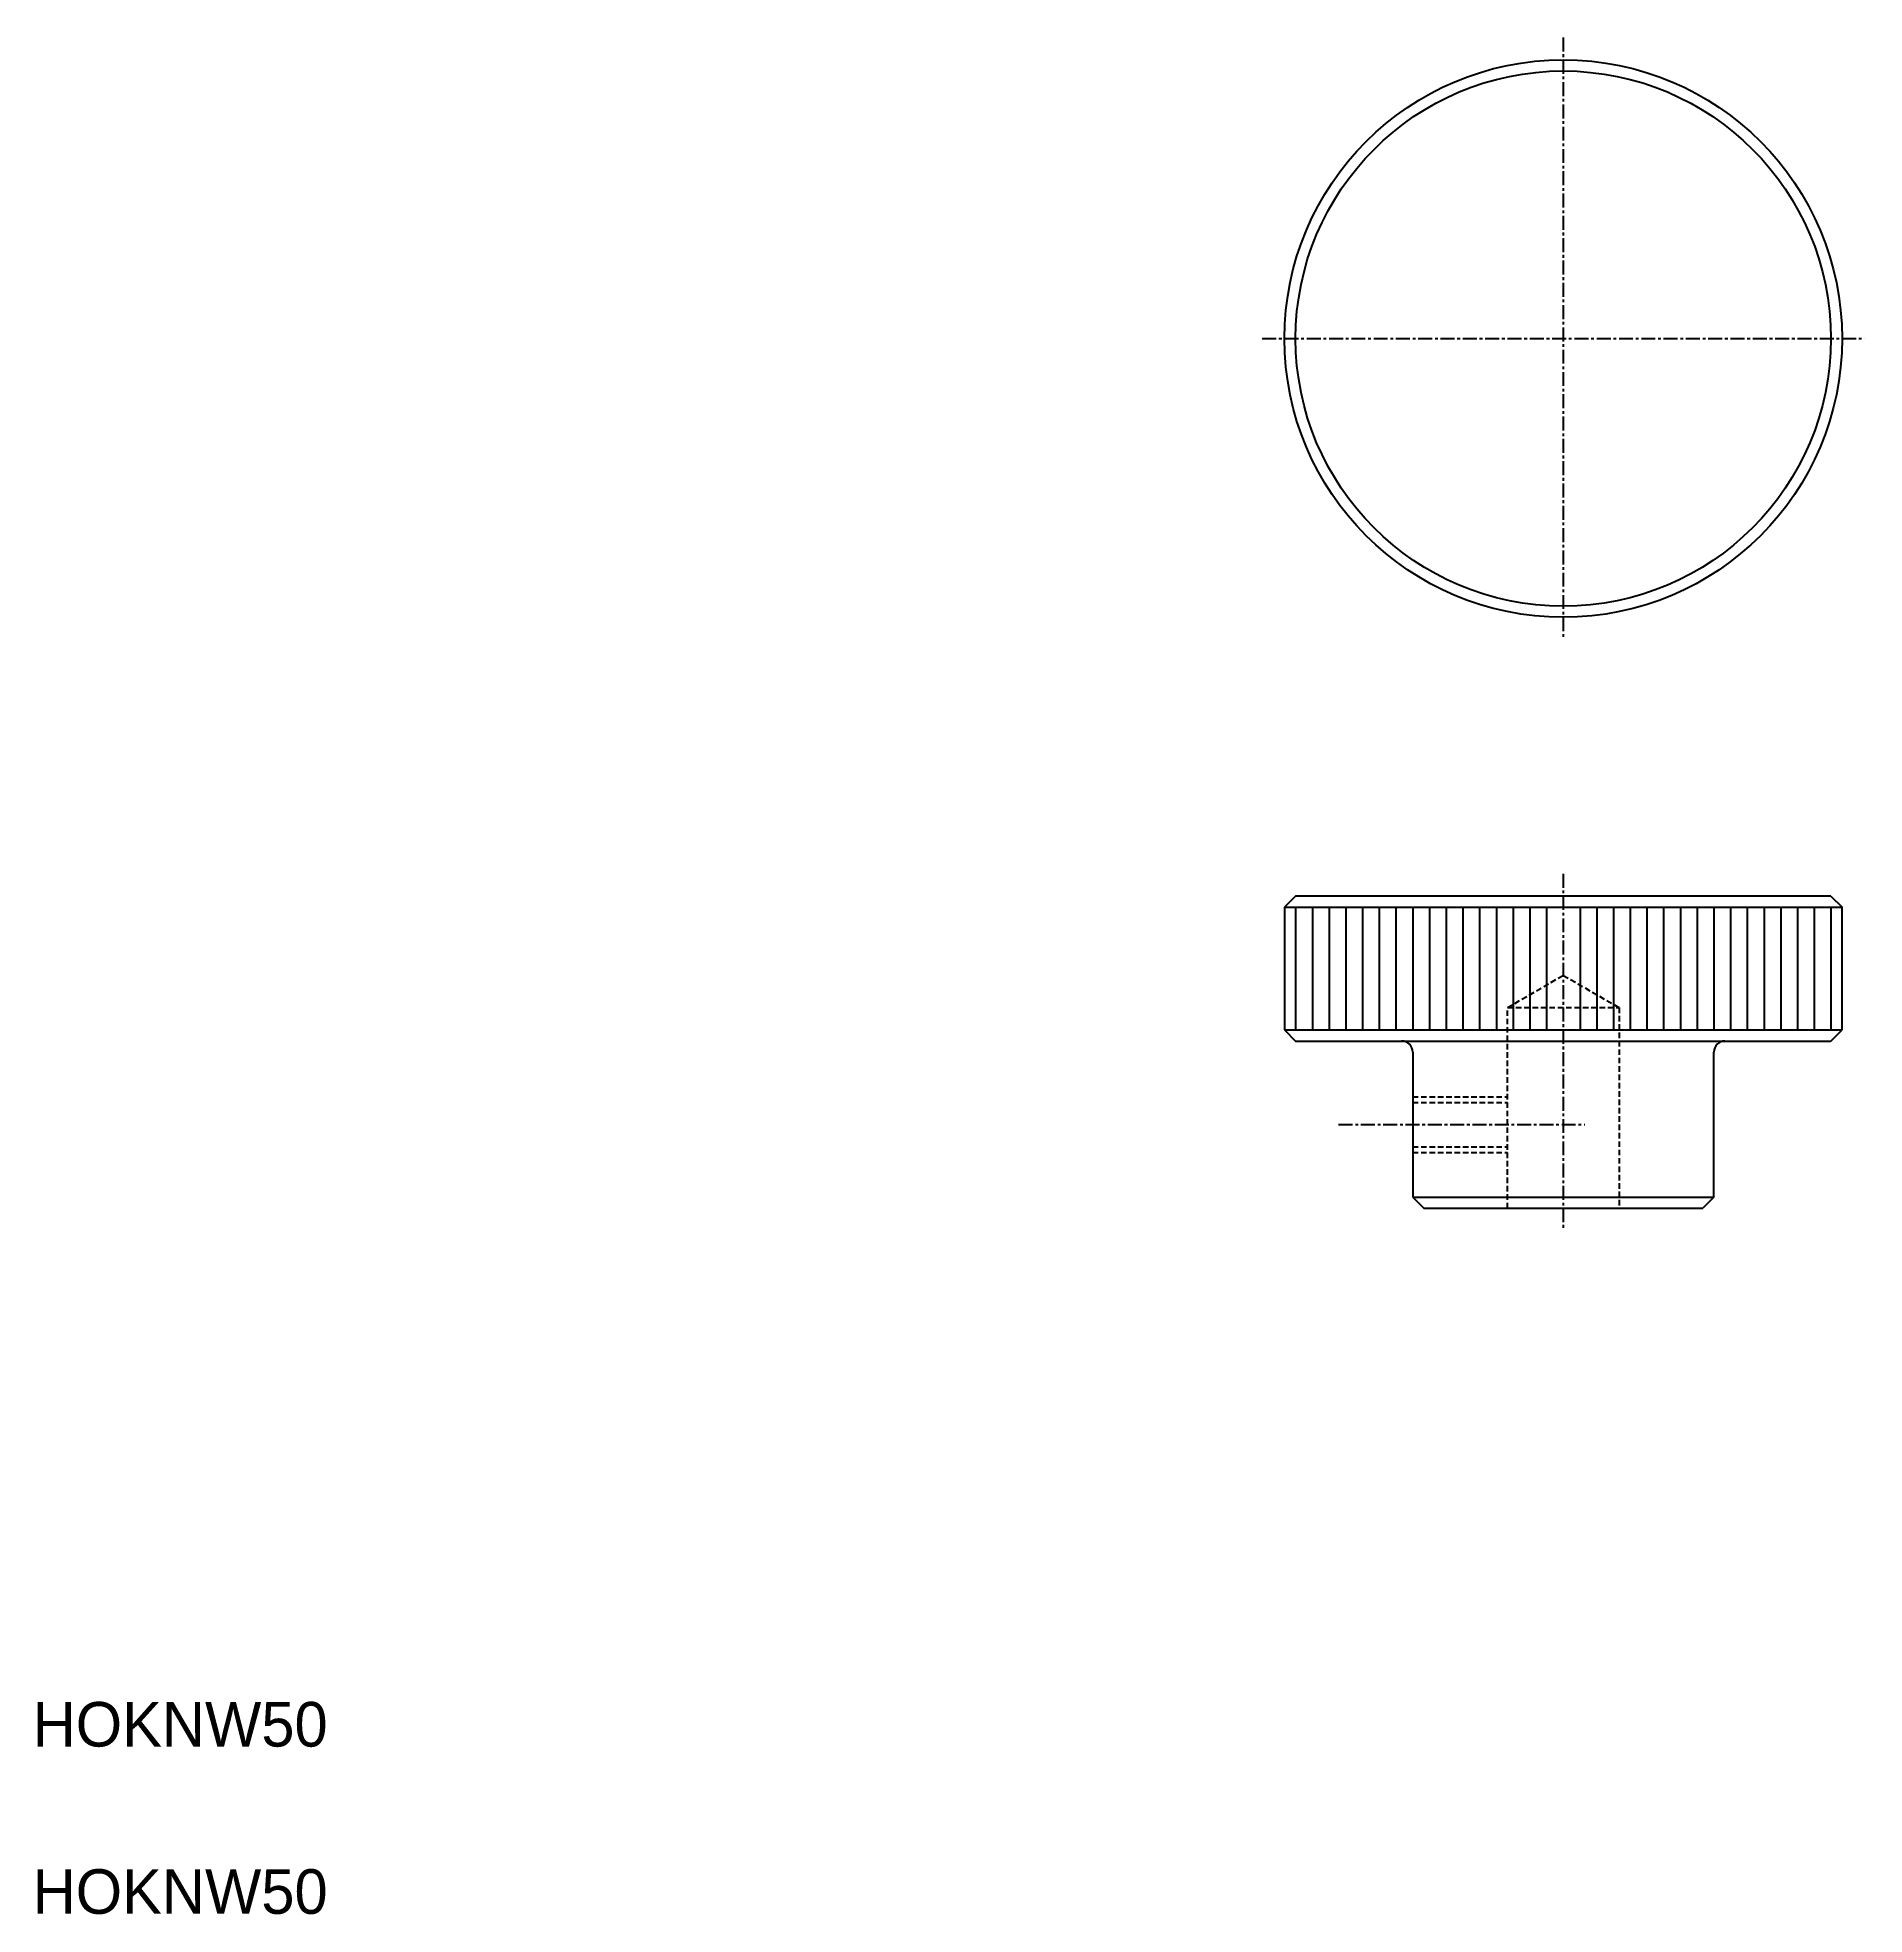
# Model space of a CAD drawing. Extents: x 10 to 174, y 10 to 178.
import ezdxf

# ---------------------------------------------------------------- set-up
doc = ezdxf.new("R2010")
doc.units = 0
doc.linetypes.add('CENTER', pattern=[2, 1.25, -0.25, 0.25, -0.25])
doc.linetypes.add('DASHED', pattern=[0.75, 0.5, -0.25])
doc.layers.get('0').update_dxf_attribs({"linetype": 'CONTINUOUS'})
doc.layers.add('CENTER', color=1, linetype='CENTER')

msp = doc.modelspace()

# ---------------------------------------------------------------- linework, layer by layer
at = {"color": 7, "linetype": 'CONTINUOUS'}
for p, q in [((123.24, 101.28), (122.24, 100.28)), ((171.24, 101.28), (123.24, 101.28)), ((171.24, 101.28), (172.24, 100.28)), ((122.24, 100.28), (172.24, 100.28)), ((122.24, 100.28), (122.24, 89.28)), ((123.24, 100.28), (123.24, 89.28)), ((124.74, 100.28), (124.74, 89.28)), ((126.24, 100.28), (126.24, 89.28)), ((127.74, 100.28), (127.74, 89.28)), ((129.24, 100.28), (129.24, 89.28)), ((130.74, 100.28), (130.74, 89.28)), ((132.24, 100.28), (132.24, 89.28)), ((133.74, 100.28), (133.74, 89.28)), ((135.24, 100.28), (135.24, 89.28)), ((136.74, 100.28), (136.74, 89.28)), ((138.24, 100.28), (138.24, 89.28)), ((139.74, 100.28), (139.74, 89.28)), ((141.24, 100.28), (141.24, 89.28)), ((142.74, 100.28), (142.74, 89.28)), ((144.24, 100.28), (144.24, 89.28)), ((145.74, 100.28), (145.74, 89.28)), ((148.74, 100.28), (148.74, 89.28)), ((150.24, 100.28), (150.24, 89.28)), ((151.74, 100.28), (151.74, 89.28)), ((153.24, 100.28), (153.24, 89.28)), ((154.74, 100.28), (154.74, 89.28)), ((156.24, 100.28), (156.24, 89.28)), ((157.74, 100.28), (157.74, 89.28)), ((159.24, 100.28), (159.24, 89.28)), ((160.74, 100.28), (160.74, 89.28)), ((162.24, 100.28), (162.24, 89.28)), ((163.74, 100.28), (163.74, 89.28)), ((165.24, 100.28), (165.24, 89.28)), ((166.74, 100.28), (166.74, 89.28)), ((168.24, 100.28), (168.24, 89.28)), ((169.74, 100.28), (169.74, 89.28)), ((171.24, 100.28), (171.24, 89.28)), ((172.24, 89.28), (172.24, 100.28)), ((122.24, 89.28), (172.24, 89.28)), ((122.24, 89.28), (123.24, 88.28)), ((171.24, 88.28), (172.24, 89.28)), ((123.24, 88.28), (171.24, 88.28)), ((133.74, 87.28), (133.74, 74.28)), ((160.74, 74.28), (160.74, 87.28)), ((133.74, 74.28), (160.74, 74.28)), ((133.74, 74.28), (134.74, 73.28)), ((160.74, 74.28), (159.74, 73.28)), ((134.74, 73.28), (159.74, 73.28))]:
    msp.add_line(p, q, dxfattribs=at)
at = {"color": 3, "linetype": 'DASHED'}
for p, q in [((142.24, 91.28), (147.24, 94.17)), ((147.24, 94.17), (152.24, 91.28)), ((142.24, 91.28), (152.24, 91.28)), ((142.24, 73.28), (142.24, 91.28)), ((152.24, 91.28), (152.24, 73.28)), ((133.74, 83.28), (142.24, 83.28)), ((133.74, 82.78), (142.24, 82.78)), ((133.74, 78.78), (142.24, 78.78)), ((133.74, 78.28), (142.24, 78.28))]:
    msp.add_line(p, q, dxfattribs=at)
for p, q in [((140.49, 74.28), (140.49, 74.28)), ((147.24, 74.28), (147.24, 74.28))]:
    msp.add_line(p, q)
at = {"color": 7, "linetype": 'CONTINUOUS'}
for radius in [25, 24]:
    msp.add_circle((147.24, 151.28), radius, dxfattribs=at)
for centre, start, end in [((132.74, 87.28), 0, 90), ((161.74, 87.28), 90, 180)]:
    msp.add_arc(centre, 1, start, end, dxfattribs=at)
at = {"layer": 'CENTER', "color": 1, "linetype": 'CENTER'}
for p, q in [((147.24, 178.28), (147.24, 124.28)), ((120.24, 151.28), (174.24, 151.28)), ((147.24, 103.28), (147.24, 71.28)), ((127.1, 80.78), (149.17, 80.78))]:
    msp.add_line(p, q, dxfattribs=at)

# ---------------------------------------------------------------- texts
at = {"color": 7, "linetype": 'CONTINUOUS'}
for p in [(10, 25), (10, 10)]:
    msp.add_text('HOKNW50', height=4, dxfattribs=at).set_placement(p)

doc.saveas('drawing.dxf')
